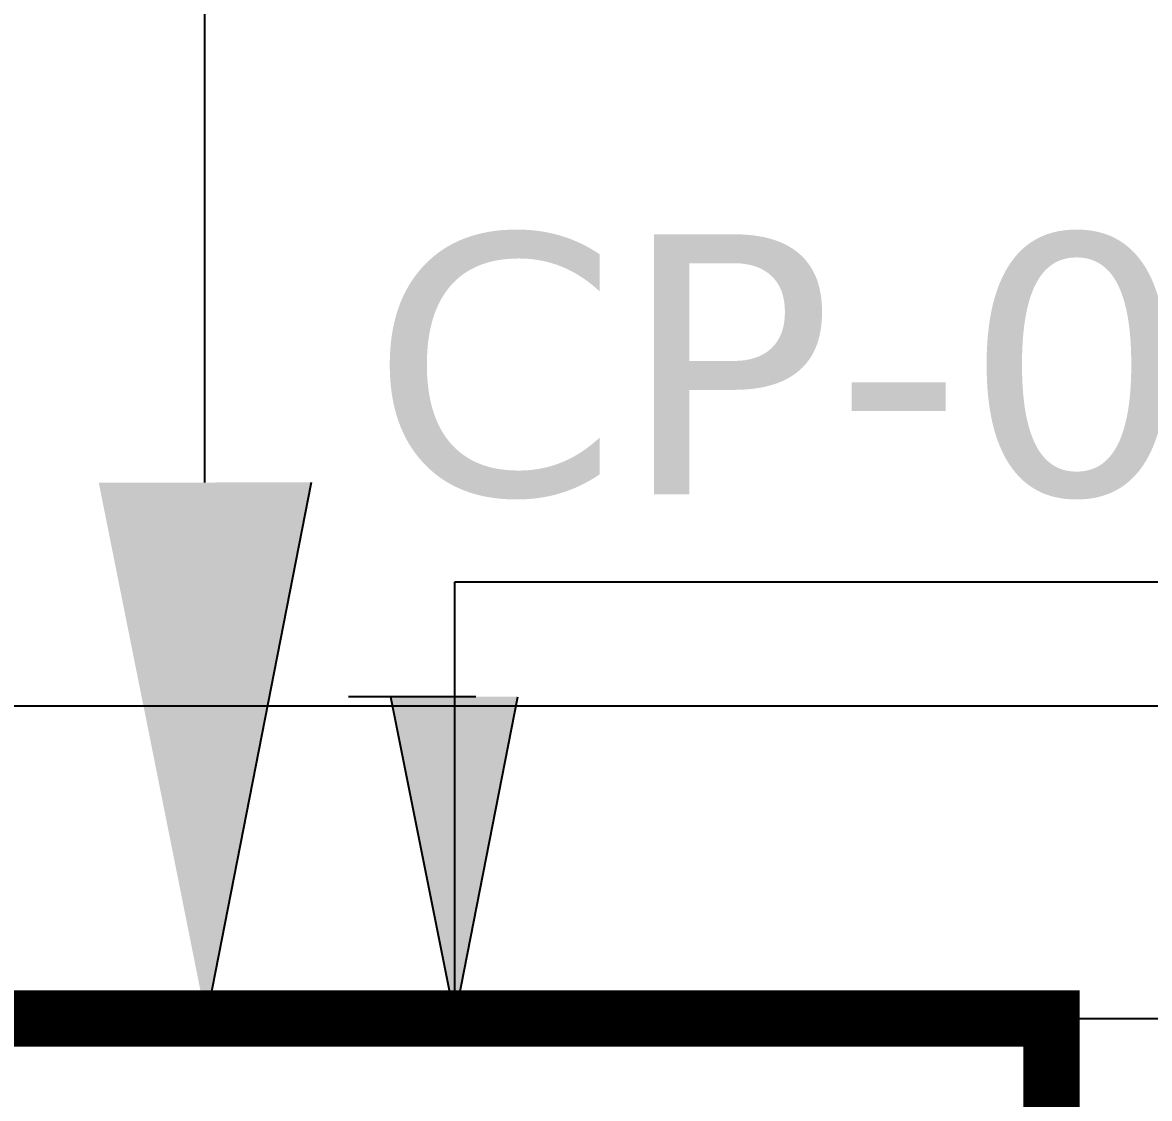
# Model space of a CAD drawing. Header units: millimetres. Extents: x -5691 to 68617, y -23008 to 84113.
# Drawn here: x 39853 to 40503, y 20629 to 21250 of the extents above; entities that cross this region are included whole.
import ezdxf

# ---------------------------------------------------------------- set-up
doc = ezdxf.new("R2010")
doc.units = ezdxf.units.MM
doc.header["$LTSCALE"] = 700
doc.header["$MEASUREMENT"] = 0
for name, color, linetype in [('architactur xref$0$EL - TEXT', 8, 'Continuous'), ('architactur xref$0$EL-LPDB', 8, 'Continuous'), ('architactur xref$0$TEXT', 8, 'Continuous'), ('architactur xref$0$WALL', 8, 'Continuous'), ('rcp$0$X-REF', 8, 'Continuous'), ('X-REF', 8, 'Continuous')]:
    doc.layers.add(name, color=color, linetype=linetype)
doc.styles.add('architactur xref$0$VERDANA', font='verdana.ttf')

# ---------------------------------------------------------------- blocks, each defined once
blk = doc.blocks.new('architactur xref')
at = {"layer": 'architactur xref$0$EL - TEXT'}
for points in [[(1573.184, 814), (1570.751, 826.158), (1575.567, 826.168)], [(1578.833, 814), (1577.373, 821.295), (1580.263, 821.301)]]:
    blk.add_hatch(color=256, dxfattribs=at).paths.add_polyline_path(points)
for p, q in [((1573.159, 826.163), (1573.159, 918.836)), ((1573.197, 814), (1575.58, 826.168)), ((1578.833, 814), (1578.833, 823.908)), ((1578.833, 823.908), (1599.745, 823.908)), ((1579.308, 821.301), (1576.419, 821.295)), ((1577.373, 821.295), (1578.833, 814)), ((1578.833, 814), (1580.263, 821.301))]:
    blk.add_line(p, q, dxfattribs=at)
at = {"layer": 'architactur xref$0$EL-LPDB', "const_width": 1.28}
blk.add_lwpolyline([(1566.769, 814), (1566.769, 788.4), (1592.369, 788.4), (1592.369, 814), (1566.769, 814)], dxfattribs=at)
at = {"layer": 'architactur xref$0$WALL', "linetype": 'Continuous'}
for p, q in [((1530, 821.096), (1628, 821.096)), ((1530, 814), (1628, 814))]:
    blk.add_line(p, q, dxfattribs=at)
at = {"layer": 'architactur xref$0$TEXT', "linetype": 'Continuous', "insert": (1588.785, 828.788), "char_height": 5.9055, "width": 105.15822, "attachment_point": 5, "style": 'architactur xref$0$VERDANA'}
blk.add_mtext('CP-09', dxfattribs=at)
blk = doc.blocks.new('rcp')
at = {"layer": 'rcp$0$X-REF', "xscale": 25.39999999999418, "yscale": 25.39999999999418, "zscale": 25.39999999999418}
blk.add_blockref('architactur xref', (0, 0), dxfattribs=at)

msp = doc.modelspace()

# ---------------------------------------------------------------- block references
at = {"layer": 'X-REF', "ltscale": 8}
msp.add_blockref('rcp', (0, 0), dxfattribs=at)

# ---------------------------------------------------------------- next in the draw order: block references
at = {"layer": 'X-REF', "xscale": 25.39999999999418, "yscale": 25.39999999999418, "zscale": 25.39999999999418}
msp.add_blockref('architactur xref', (0, 0), dxfattribs=at)

doc.saveas('drawing.dxf')
